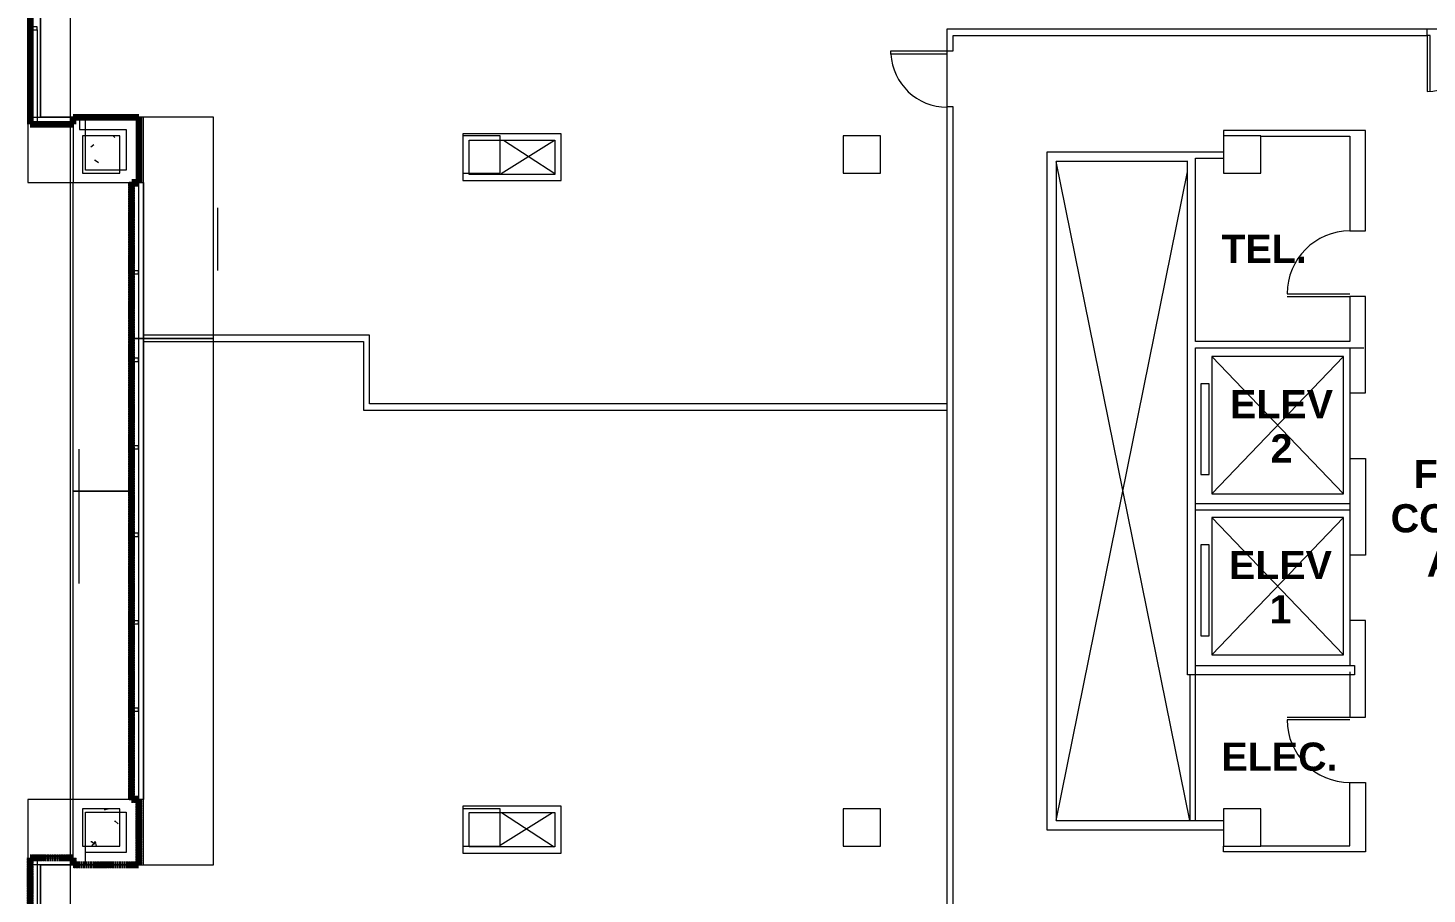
# Model space of a CAD drawing. Header units: inches. Extents: x 628 to 3883, y -391 to 1960.
# Drawn here: x 1742 to 2640, y 732 to 1288 of the extents above; entities that cross this region are included whole.
import ezdxf

# ---------------------------------------------------------------- set-up
doc = ezdxf.new("R2010")
doc.units = ezdxf.units.IN
doc.header["$MEASUREMENT"] = 0
for name, pattern in [('Demolished', [0.1875, 0.125, -0.0625]), ('IMPORT-Dash 1_8_ _2_', [0.3, 0.1875, -0.1125]), ('IMPORT-Double Dash 3_8_', [1, 0.375, -0.125, 0.125, -0.125, 0.125, -0.125])]:
    doc.linetypes.add(name, pattern=pattern)
for name, color, linetype, lineweight in [('A-DOOR', 31, 'Continuous', 13), ('A-GLAZ', 151, 'Demolished', 9), ('A-GLAZ-CWMG', 250, 'Continuous', 13), ('A-WALL-MBNI', 10, 'Continuous', 20), ('basebuilding_dwg', 8, 'Continuous', 9), ('S-COLS', 7, 'Continuous', 9)]:
    doc.layers.add(name, color=color, linetype=linetype, lineweight=lineweight)
doc.styles.add('Arial_B', font='arialbd.ttf', dxfattribs={"height": 18.11306})
pattern_1 = [(50, (790.334, 848.196), (55.0854, -4.8198), [5.76, -63.36]), (355, (790.334, 848.196), (-10.6557, 57.7685), [4.608, -50.688]), (100.451, (794.924, 847.794), (44.4295, 52.9487), [4.895, -53.848]), (46.184, (790.334, 863.556), (81.9644, -12.712), [8.64, -95.04]), (96.636, (797.164, 862.5), (71.7815, 74.812), [7.343, -80.772]), (351.184, (790.33, 863.56), (71.782, 74.812), [6.912, -76.032]), (21, (798.014, 859.716), (45.842, -30.9215), [5.76, -63.36]), (326, (798.014, 859.716), (18.687, 55.6915), [4.608, -50.688]), (71.451, (801.834, 857.14), (64.529, 24.77), [4.895, -53.848]), (37.5, (790.334, 848.196), (0.9339, 25.5668), [2.534, -47.539, 2.534, -48.922, -50.88]), (37.5, (790.334, 848.196), (0.9339, 25.5668), [-101.529, 0, -50.88]), (37.5, (790.334, 848.196), (0.9339, 25.5668), [0, -101.53, 2.534, -48.346]), (7.5, (790.334, 848.196), (20.204, 30.2913), [2.534, -26.803, 2.534, -46.387, -19.392]), (7.5, (790.334, 848.196), (20.204, 30.2913), [-78.258, 0, -19.392]), (7.5, (790.334, 848.196), (20.204, 30.2913), [0, -78.259, 2.534, -16.858]), (327.5, (773.208, 848.196), (40.9978, -1.7324), [2.534, -16.666, 2.534, -57.37, -79.488]), (327.5, (773.208, 848.196), (40.9978, -1.7324), [-79.104, 0, -79.488]), (327.5, (773.208, 848.196), (40.9978, -1.7324), [0, -79.104, 2.534, -76.954]), (317.5, (765.528, 848.196), (44.7889, 7.6878), [2.534, -22.426, 2.534, -37.248, -56.448]), (317.5, (765.528, 848.196), (44.7889, 7.6878), [-64.742, 0, -56.448]), (317.5, (765.528, 848.196), (44.7889, 7.6878), [0, -64.742, 2.534, -53.914])]

# ---------------------------------------------------------------- blocks, each defined once
blk = doc.blocks.new('basebuilding_dwg_Concrete-Rectangular-Column - 2_ X 2_-2564053-GROSS BLDG AREA - LEVEL 6-4771483-FIRST FLOOR DEMOLITION')
at = {"layer": 'S-COLS', "flags": 128}
blk.add_lwpolyline([(12, 12), (-12, 12), (-12, -12), (12, -12)], close=True, dxfattribs=at)
blk = doc.blocks.new('basebuilding_dwg_Single-Flush - 36_ x 84_-2024253-GROSS BLDG AREA - LEVEL 6-4771493-FIRST FLOOR DEMOLITION')
at = {"layer": 'A-DOOR', "color": 250, "flags": 128}
blk.add_lwpolyline([(16, 2), (16, 38.01), (18, 38.01), (18, 2)], close=True, dxfattribs=at)
at = {"layer": 'A-DOOR', "color": 7, "lineweight": 9}
blk.add_arc((18, 2), 36.07, 93.17885, 180, dxfattribs=at)
blk = doc.blocks.new('basebuilding_dwg_Double-Flush - 72_ x 78_-1244933-GROSS BLDG AREA - LEVEL 6-4771494-FIRST FLOOR DEMOLITION')
at = {"layer": 'A-DOOR', "color": 250, "flags": 128}
blk.add_lwpolyline([(-34, 2), (-34, 38), (-36, 38), (-36, 2)], close=True, dxfattribs=at)
blk.add_lwpolyline([(34, 37.94), (34, 2), (36, 2), (36, 38)], dxfattribs=at)
at = {"layer": 'A-DOOR', "color": 7, "lineweight": 9}
for centre, start, end in [((-36, 2), 360, 90), ((36, 2), 90, 180)]:
    blk.add_arc(centre, 36, start, end, dxfattribs=at)
blk = doc.blocks.new('basebuilding_dwg_System Panel - Glazed EXIST-BLACK-1040790-GROSS BLDG AREA - LEVEL 6-4771496-FIRST FLOOR DEMOLITION')
at = {"layer": 'A-GLAZ', "color": 7, "linetype": 'Continuous', "flags": 128}
blk.add_lwpolyline([(-12.51, 0.5), (12.51, 0.5), (12.51, 1.5), (-12.51, 1.5)], close=True, dxfattribs=at)
blk = doc.blocks.new('basebuilding_dwg_System Panel - Glazed EXIST-BLACK-1040792-GROSS BLDG AREA - LEVEL 6-4771497-FIRST FLOOR DEMOLITION')
at = {"layer": 'A-GLAZ', "color": 7, "linetype": 'Continuous', "flags": 128}
blk.add_lwpolyline([(-30, 0.5), (30, 0.5), (30, 1.5), (-30, 1.5)], close=True, dxfattribs=at)
blk = doc.blocks.new('basebuilding_dwg_Rectangular Mullion - 2_ x 6_ rectangular-BLACK-1018852-GROSS BLDG AREA - LEVEL 6-4771502-FIRST FLOOR DEMOLITION')
at = {"layer": 'A-GLAZ-CWMG', "flags": 128}
for points in [[(-695.72, -153.29), (-695.72, -93.29), (-695.22, -93.29)], [(-694.22, -93.29), (-689.72, -93.29), (-689.72, -153.29)]]:
    blk.add_lwpolyline(points, dxfattribs=at)
blk = doc.blocks.new('basebuilding_dwg_Rectangular Mullion - 2_ x 6_ rectangular-BLACK-1040789-GROSS BLDG AREA - LEVEL 6-4771507-FIRST FLOOR DEMOLITION')
at = {"layer": 'A-GLAZ-CWMG', "flags": 128}
for points in [[(-693.72, -91.79), (-693.72, -91.29), (-668.69, -91.29)], [(-668.69, -97.29), (-693.72, -97.29), (-693.72, -92.79)]]:
    blk.add_lwpolyline(points, dxfattribs=at)
blk = doc.blocks.new('basebuilding_dwg_Rectangular Mullion - 2_ x 6_ rectangular-BLACK-1040799-GROSS BLDG AREA - LEVEL 6-4771508-FIRST FLOOR DEMOLITION')
at = {"layer": 'A-GLAZ-CWMG', "flags": 128}
blk.add_lwpolyline([(0, 0), (-2, 0), (-2, -6), (0, -6)], close=True, dxfattribs=at)
blk = doc.blocks.new('basebuilding_dwg_System Panel - Glazed EXIST-BLACK-1030290-GROSS BLDG AREA - LEVEL 6-4771509-FIRST FLOOR DEMOLITION')
at = {"layer": 'A-GLAZ', "color": 7, "linetype": 'Continuous', "flags": 128}
blk.add_lwpolyline([(-12.51, -1.5), (12.51, -1.5), (12.51, -0.5), (-12.51, -0.5)], close=True, dxfattribs=at)
blk = doc.blocks.new('basebuilding_dwg_System Panel - Glazed EXIST-BLACK-1030291-GROSS BLDG AREA - LEVEL 6-4771510-FIRST FLOOR DEMOLITION')
at = {"layer": 'A-GLAZ', "color": 7, "linetype": 'Continuous', "flags": 128}
blk.add_lwpolyline([(-30, -1.5), (30, -1.5), (30, -0.5), (-30, -0.5)], close=True, dxfattribs=at)
blk = doc.blocks.new('basebuilding_dwg_Rectangular Mullion - 2_ x 6_ rectangular-BLACK-1030186-GROSS BLDG AREA - LEVEL 6-4771514-FIRST FLOOR DEMOLITION')
at = {"layer": 'A-GLAZ-CWMG', "flags": 128}
blk.add_lwpolyline([(-1, 6), (1, 6), (1, 0), (-1, 0)], close=True, dxfattribs=at)
blk = doc.blocks.new('basebuilding_dwg_Rectangular Mullion - 2_ x 6_ rectangular-BLACK-1018866-GROSS BLDG AREA - LEVEL 6-4771515-FIRST FLOOR DEMOLITION')
at = {"layer": 'A-GLAZ-CWMG', "flags": 128}
for points in [[(-695.22, 378.71), (-695.72, 378.71), (-695.72, 438.71)], [(-689.72, 438.71), (-689.72, 378.71), (-694.22, 378.71)]]:
    blk.add_lwpolyline(points, dxfattribs=at)
blk = doc.blocks.new('basebuilding_dwg_Rectangular Mullion - 2_ x 6_ rectangular-BLACK-1030289-GROSS BLDG AREA - LEVEL 6-4771520-FIRST FLOOR DEMOLITION')
at = {"layer": 'A-GLAZ-CWMG', "flags": 128}
for points in [[(-693.72, 378.21), (-693.72, 382.71), (-668.69, 382.71)], [(-668.69, 376.71), (-693.72, 376.71), (-693.72, 377.21)]]:
    blk.add_lwpolyline(points, dxfattribs=at)
blk = doc.blocks.new('basebuilding_dwg_Rectangular Mullion - 2_ x 6_ rectangular-BLACK-1030191-GROSS BLDG AREA - LEVEL 6-4771521-FIRST FLOOR DEMOLITION')
at = {"layer": 'A-GLAZ-CWMG', "flags": 128}
blk.add_lwpolyline([(0, 6), (-2, 6), (-2, 0), (0, 0)], close=True, dxfattribs=at)
blk = doc.blocks.new('basebuilding_dwg_System Panel - Glazed EXIST-BLACK-2204691-GROSS BLDG AREA - LEVEL 6-4771522-FIRST FLOOR DEMOLITION')
at = {"layer": 'A-GLAZ', "color": 7, "linetype": 'Continuous', "flags": 128}
blk.add_lwpolyline([(-27.32, -1.5), (27.32, -1.5), (27.32, -0.5), (-27.32, -0.5)], close=True, dxfattribs=at)
blk = doc.blocks.new('basebuilding_dwg_Rectangular Mullion - 2_ x 6_ rectangular-BLACK-2095309-GROSS BLDG AREA - LEVEL 6-4771523-FIRST FLOOR DEMOLITION')
at = {"layer": 'A-GLAZ-CWMG', "flags": 128}
blk.add_lwpolyline([(-0.08, 6), (-2, 6), (-2, 1.5), (-2, 0), (0, 0), (0, 6)], dxfattribs=at)
blk = doc.blocks.new('basebuilding_dwg_Rectangular Mullion - 2_ x 6_ rectangular-BLACK-2095313-GROSS BLDG AREA - LEVEL 6-4771524-FIRST FLOOR DEMOLITION')
at = {"layer": 'A-GLAZ-CWMG', "flags": 128}
blk.add_lwpolyline([(-2, 6), (0, 6), (0, 1.5), (0, 0), (-2, 0), (-2, 1.5), (-2, 5.94)], dxfattribs=at)
blk = doc.blocks.new('basebuilding_dwg_Rectangular Mullion - 2_ x 6_ rectangular-BLACK-1018876-GROSS BLDG AREA - LEVEL 6-4771525-FIRST FLOOR DEMOLITION')
at = {"layer": 'A-GLAZ-CWMG'}
for p, q in [((-630.72, 1.35), (-630.72, -53.29)), ((-624.72, 1.35), (-624.72, -53.29))]:
    blk.add_line(p, q, dxfattribs=at)
blk = doc.blocks.new('basebuilding_dwg_System Panel - Glazed EXIST-BLACK-2204692-GROSS BLDG AREA - LEVEL 6-4771526-FIRST FLOOR DEMOLITION')
at = {"layer": 'A-GLAZ', "color": 7, "linetype": 'Continuous', "flags": 128}
blk.add_lwpolyline([(-27.07, -1.5), (27.07, -1.5), (27.07, -0.5), (-27.07, -0.5)], close=True, dxfattribs=at)
blk = doc.blocks.new('basebuilding_dwg_Rectangular Mullion - 2_ x 6_ rectangular-BLACK-307537-GROSS BLDG AREA - LEVEL 6-4771527-FIRST FLOOR DEMOLITION')
at = {"layer": 'A-GLAZ-CWMG'}
for p, q in [((-630.72, 225.92), (-630.72, 171.78)), ((-624.72, 225.92), (-624.72, 171.78))]:
    blk.add_line(p, q, dxfattribs=at)
blk = doc.blocks.new('basebuilding_dwg_System Panel - Glazed EXIST-BLACK-2204693-GROSS BLDG AREA - LEVEL 6-4771528-FIRST FLOOR DEMOLITION')
at = {"layer": 'A-GLAZ', "color": 7, "linetype": 'Continuous', "flags": 128}
blk.add_lwpolyline([(-27.08, -1.5), (27.08, -1.5), (27.08, -0.5), (-27.08, -0.5)], close=True, dxfattribs=at)
blk = doc.blocks.new('basebuilding_dwg_Rectangular Mullion - 2_ x 6_ rectangular-BLACK-307505-GROSS BLDG AREA - LEVEL 6-4771529-FIRST FLOOR DEMOLITION')
at = {"layer": 'A-GLAZ-CWMG'}
for p, q in [((-630.72, 282.08), (-630.72, 227.92)), ((-624.72, 282.08), (-624.72, 227.92))]:
    blk.add_line(p, q, dxfattribs=at)
blk = doc.blocks.new('basebuilding_dwg_System Panel - Glazed EXIST-BLACK-2204694-GROSS BLDG AREA - LEVEL 6-4771530-FIRST FLOOR DEMOLITION')
at = {"layer": 'A-GLAZ', "color": 7, "linetype": 'Continuous', "flags": 128}
blk.add_lwpolyline([(-27.3125, -1.5), (27.3125, -1.5), (27.3125, -0.5), (-27.3125, -0.5)], close=True, dxfattribs=at)
blk = doc.blocks.new('basebuilding_dwg_Rectangular Mullion - 2_ x 6_ rectangular-BLACK-1018877-GROSS BLDG AREA - LEVEL 6-4771531-FIRST FLOOR DEMOLITION')
at = {"layer": 'A-GLAZ-CWMG'}
for p, q in [((-630.72, 338.71), (-630.72, 284.08)), ((-624.72, 338.71), (-624.72, 284.08))]:
    blk.add_line(p, q, dxfattribs=at)
blk = doc.blocks.new('basebuilding_dwg_Rectangular Mullion - 2_ x 6_ rectangular-BLACK-2095317-GROSS BLDG AREA - LEVEL 6-4771532-FIRST FLOOR DEMOLITION')
at = {"layer": 'A-GLAZ-CWMG', "flags": 128}
blk.add_lwpolyline([(-1, 1.5), (-1, 6), (1, 6), (1, 1.5), (1, 0), (-1, 0)], close=True, dxfattribs=at)
blk = doc.blocks.new('basebuilding_dwg_CENTER-PRECAST8 - CENTER-PRECAST-1592216-GROSS BLDG AREA - LEVEL 6-4771533-FIRST FLOOR DEMOLITION')
at = {"layer": 'A-WALL-MBNI', "flags": 128}
blk.add_lwpolyline([(-666.69, -55.29), (-666.69, 142.71), (-630.72, 142.71), (-666.69, 142.71), (-666.69, 340.71)], dxfattribs=at)
blk = doc.blocks.new('basebuilding_dwg-4266169-FIRST FLOOR DEMOLITION')
at = {"lineweight": 9}
h = blk.add_hatch(dxfattribs=at)
h.set_pattern_fill('FP_2', color=256, style=0, pattern_type=2)
h.set_pattern_definition(pattern_1)
h.paths.add_polyline_path([(153.61, 1194.9), (153.61, 1218.9), (129.61, 1218.9), (129.61, 1194.9)], flags=0)
h = blk.add_hatch(dxfattribs=at)
h.set_pattern_fill('FP_2', color=256, style=0, pattern_type=2)
h.set_pattern_definition(pattern_1)
h.paths.add_polyline_path([(153.61, 762.9), (153.61, 786.9), (129.61, 786.9), (129.61, 762.9)], flags=0)
for p, q in [((102.61, 1823.4), (102.61, 1230.9)), ((121.61, 1572.58), (121.61, 0)), ((398.22, 1194.84), (432.36, 1216.17)), ((399.62, 1216.17), (432.61, 1194.67)), ((838.67, 1202.36), (754.17, 1202.36)), ((216.14, 1172.64), (216.14, 1132.4)), ((902.42, 1117.61), (942.67, 1117.61)), ((942.67, 1082.86), (942.67, 878.86)), ((127.33, 1017.83), (127.33, 931.48)), ((843.67, 982.86), (942.67, 982.86)), ((843.67, 978.86), (942.67, 978.86)), ((942.67, 874.86), (942.67, 845.86)), ((942.67, 844.11), (902.42, 844.11)), ((397.61, 763.59), (431.21, 784.58)), ((398.35, 784.58), (432.12, 762.58)), ((754.17, 779.36), (861.61, 779.36)), ((102.61, 750.9), (102.61, 158.4))]:
    blk.add_line(p, q, dxfattribs=at)
at = {"color": 50, "linetype": 'IMPORT-Dash 1_8_ _2_', "lineweight": 90}
for p, q in [((161.11, 1088.9), (161.11, 792.99)), ((161.11, 792.95), (165.64, 792.95))]:
    blk.add_line(p, q, dxfattribs=at)
at = {"color": 50, "linetype": 'IMPORT-Dash 1_8_ _2_', "lineweight": 90, "flags": 128}
for points in [[(1099.64, 1863.86), (1099.64, 1859.4), (1135.64, 1859.4), (1135.64, 1863.86), (1135.64, 1859.45), (1105.61, 1859.45), (1099.64, 1859.45), (1099.64, 1863.9), (891.64, 1863.9), (891.64, 1859.45), (855.64, 1859.45), (855.64, 1863.9), (647.64, 1863.9), (647.64, 1859.45), (611.61, 1859.45), (611.61, 1863.9), (403.64, 1863.9), (403.64, 1859.45), (367.64, 1859.45), (367.64, 1863.9), (159.61, 1863.9), (159.61, 1859.45), (128.87, 1859.45), (128.87, 1827.95), (96.11, 1827.95), (96.11, 1226.45), (123.64, 1226.45), (123.64, 1230.95), (165.64, 1230.95)], [(647.64, 1863.9), (647.64, 1859.4), (611.61, 1859.4), (611.61, 1863.86), (403.58, 1863.86), (403.58, 1859.4), (367.64, 1859.4), (367.64, 1863.86), (159.61, 1863.86), (159.61, 1859.4), (128.87, 1859.4), (128.87, 1827.9), (96.11, 1827.9), (96.11, 1226.4), (123.64, 1226.4), (123.64, 1230.9), (165.64, 1230.9), (165.64, 1188.9), (161.11, 1188.9)], [(165.64, 1230.9), (165.64, 1188.95), (161.11, 1188.95)], [(96.11, 755.4), (123.64, 755.4), (123.64, 750.9), (165.64, 750.9), (165.64, 792.9), (161.11, 792.9), (161.11, 1188.9), (161.11, 1088.95)], [(165.64, 792.9), (165.64, 750.95), (123.64, 750.95), (123.64, 755.45), (96.11, 755.45)], [(129.6, 153.95), (96.11, 153.95), (96.11, 755.4), (96.11, 153.9), (129.6, 153.9), (129.6, 124.45), (938.89, 124.45)]]:
    blk.add_lwpolyline(points, dxfattribs=at)
at = {"lineweight": 9, "flags": 128}
for points in [[(833.12, 299.91), (936.9, 299.91), (938.91, 299.91), (938.91, 124.45), (129.6, 124.45), (129.6, 159.29), (102.61, 159.29), (102.61, 750.9), (168.77, 750.9), (168.77, 1230.9), (102.61, 1230.9), (102.61, 1823.4), (128.87, 1823.4), (128.87, 1859.4), (1593.89, 1859.4)], [(1349.87, 1287.44), (684.17, 1287.44), (684.17, 704.59), (772.66, 616.11), (829.62, 616.11)], [(165.64, 792.99), (165.64, 1188.9), (165.64, 1230.9), (123.61, 1230.9), (123.61, 1188.9)], [(127.61, 1230.9), (127.61, 1222.9), (157.64, 1222.9), (157.64, 1196.9), (131.61, 1196.9), (131.61, 1230.9)], [(168.77, 1086.9), (309.77, 1086.9), (309.77, 1042.9), (684.17, 1042.9), (684.17, 704.59), (726.69, 662.07), (729.52, 664.9), (688.17, 706.25), (688.17, 1237.44), (684.17, 1237.44), (684.17, 1046.9), (313.77, 1046.9), (313.77, 1090.9), (168.77, 1090.9)], [(94.61, 1226.9), (94.61, 1188.9), (165.64, 1188.9), (168.77, 1188.9), (168.77, 792.9), (165.64, 792.9), (165.64, 750.9), (123.61, 750.9), (123.61, 792.9)], [(885.67, 1218.61), (942.67, 1218.61), (942.67, 1157.86), (952.67, 1157.86), (952.67, 1222.36), (861.67, 1222.36), (861.67, 1218.9)], [(861.61, 1208.36), (839.92, 1208.36), (748.17, 1208.36), (748.17, 773.36), (861.61, 773.36)], [(902.42, 1115.86), (942.67, 1115.86), (942.67, 1086.86), (843.67, 1086.86), (843.67, 1204.61), (861.61, 1204.61)], [(839.92, 872.92), (839.92, 779.36), (754.17, 1202.36), (754.17, 779.36), (838.59, 1195.78)], [(843.59, 878.92), (945.59, 878.92), (945.59, 872.92), (838.59, 872.92), (838.59, 1087.4), (838.59, 1202.36)], [(942.67, 1053.86), (952.67, 1053.86), (952.67, 1115.86), (942.67, 1115.86)], [(843.67, 779.36), (843.67, 1082.9), (951.59, 1082.9)], [(854.1, 1077.39), (938.58, 989.23), (938.58, 1077.39), (854.1, 989.23)], [(942.67, 1011.86), (952.67, 1011.86), (952.67, 949.86), (942.67, 949.86)], [(854.1, 973.86), (938.58, 885.69), (938.58, 973.86), (854.1, 885.69)], [(902.42, 845.86), (942.67, 845.86), (952.67, 845.86), (952.67, 907.86), (942.67, 907.86)], [(885.67, 763.11), (942.67, 763.11), (942.67, 803.86), (952.67, 803.86), (952.67, 759.36), (861.67, 759.36), (861.67, 762.9)], [(165.64, 792.9), (94.61, 792.9), (94.61, 754.9)], [(131.61, 750.9), (131.61, 784.9), (157.64, 784.9), (157.64, 758.9), (131.61, 758.9)]]:
    blk.add_lwpolyline(points, dxfattribs=at)
for points in [[(688.17, 1273.44), (688.17, 1283.44), (992.17, 1283.44), (992.17, 1287.44), (684.17, 1287.44), (684.17, 1273.44)], [(213.64, 1230.9), (165.64, 1230.9), (165.64, 1188.9), (161.11, 1188.9), (161.11, 1088.9), (213.64, 1088.9)], [(129.61, 1194.9), (153.61, 1194.9), (153.61, 1218.9), (129.61, 1218.9)], [(373.61, 1190.17), (436.61, 1190.17), (436.61, 1220.17), (373.61, 1220.17)], [(397.61, 1194.9), (397.61, 1218.9), (373.61, 1218.9), (373.61, 1194.9)], [(377.61, 1216.17), (432.61, 1216.17), (432.61, 1194.17), (377.61, 1194.17)], [(641.61, 1194.9), (641.61, 1218.9), (617.61, 1218.9), (617.61, 1194.9)], [(213.64, 1088.9), (161.11, 1088.9), (161.11, 792.99), (165.64, 792.99), (165.64, 750.9), (213.64, 750.9)], [(846.98, 1001.48), (852.46, 1001.48), (852.46, 1059.83), (846.98, 1059.83)], [(846.98, 897.94), (852.46, 897.94), (852.46, 956.3), (846.98, 956.3)], [(153.61, 762.9), (153.61, 786.9), (129.61, 786.9), (129.61, 762.9)], [(373.61, 758.58), (436.61, 758.58), (436.61, 788.58), (373.61, 788.58)], [(397.61, 762.9), (397.61, 786.9), (373.61, 786.9), (373.61, 762.9)], [(377.61, 784.58), (432.61, 784.58), (432.61, 762.58), (377.61, 762.58)], [(641.61, 762.9), (641.61, 786.9), (617.61, 786.9), (617.61, 762.9)]]:
    blk.add_lwpolyline(points, close=True, dxfattribs=at)
at = {"color": 250, "lineweight": 13, "flags": 128}
for points in [[(938.6, 1077.39), (854.1, 1077.39), (854.1, 989.23), (938.6, 989.23)], [(938.6, 973.86), (854.1, 973.86), (854.1, 885.69), (938.6, 885.69)]]:
    blk.add_lwpolyline(points, dxfattribs=at)
at = {"lineweight": 9}
for centre, start, end in [((942.67, 1117.61), 90, 180), ((942.67, 844.11), 180, 270)]:
    blk.add_arc(centre, 40.25, start, end, dxfattribs=at)
at = {"extrusion": (0, 0, -1)}
for name, p, rotation in [('basebuilding_dwg_Rectangular Mullion - 2_ x 6_ rectangular-BLACK-1030186-GROSS BLDG AREA - LEVEL 6-4771514-FIRST FLOOR DEMOLITION', (-94.61, 1287.9), 89.9999999999999), ('basebuilding_dwg_Rectangular Mullion - 2_ x 6_ rectangular-BLACK-2095313-GROSS BLDG AREA - LEVEL 6-4771524-FIRST FLOOR DEMOLITION', (-159.61, 1188.9), 90.0000000000001), ('basebuilding_dwg_Rectangular Mullion - 2_ x 6_ rectangular-BLACK-2095317-GROSS BLDG AREA - LEVEL 6-4771532-FIRST FLOOR DEMOLITION', (-159.61, 1131.28), 90.0000000000001), ('basebuilding_dwg_Rectangular Mullion - 2_ x 6_ rectangular-BLACK-2095317-GROSS BLDG AREA - LEVEL 6-4771532-FIRST FLOOR DEMOLITION', (-159.61, 1075.12), 90.0000000000001), ('basebuilding_dwg_Rectangular Mullion - 2_ x 6_ rectangular-BLACK-2095317-GROSS BLDG AREA - LEVEL 6-4771532-FIRST FLOOR DEMOLITION', (-159.61, 1018.97), 90.0000000000001), ('basebuilding_dwg_Rectangular Mullion - 2_ x 6_ rectangular-BLACK-2095317-GROSS BLDG AREA - LEVEL 6-4771532-FIRST FLOOR DEMOLITION', (-159.61, 962.83), 90.0000000000001), ('basebuilding_dwg_Rectangular Mullion - 2_ x 6_ rectangular-BLACK-2095317-GROSS BLDG AREA - LEVEL 6-4771532-FIRST FLOOR DEMOLITION', (-159.61, 906.69), 90.0000000000001), ('basebuilding_dwg_Rectangular Mullion - 2_ x 6_ rectangular-BLACK-2095317-GROSS BLDG AREA - LEVEL 6-4771532-FIRST FLOOR DEMOLITION', (-159.61, 850.54), 90.0000000000001)]:
    blk.add_blockref(name, p, dxfattribs=dict(at, rotation=rotation))
for name, p in [('basebuilding_dwg_Rectangular Mullion - 2_ x 6_ rectangular-BLACK-1018866-GROSS BLDG AREA - LEVEL 6-4771515-FIRST FLOOR DEMOLITION', (790.33, 848.2)), ('basebuilding_dwg_Rectangular Mullion - 2_ x 6_ rectangular-BLACK-1030289-GROSS BLDG AREA - LEVEL 6-4771520-FIRST FLOOR DEMOLITION', (790.33, 848.2)), ('basebuilding_dwg_Rectangular Mullion - 2_ x 6_ rectangular-BLACK-1030191-GROSS BLDG AREA - LEVEL 6-4771521-FIRST FLOOR DEMOLITION', (123.64, 1224.9)), ('basebuilding_dwg_Concrete-Rectangular-Column - 2_ X 2_-2564053-GROSS BLDG AREA - LEVEL 6-4771483-FIRST FLOOR DEMOLITION', (873.61, 1206.9)), ('basebuilding_dwg_CENTER-PRECAST8 - CENTER-PRECAST-1592216-GROSS BLDG AREA - LEVEL 6-4771533-FIRST FLOOR DEMOLITION', (790.33, 848.2)), ('basebuilding_dwg_Rectangular Mullion - 2_ x 6_ rectangular-BLACK-1018877-GROSS BLDG AREA - LEVEL 6-4771531-FIRST FLOOR DEMOLITION', (790.33, 848.2)), ('basebuilding_dwg_Rectangular Mullion - 2_ x 6_ rectangular-BLACK-307505-GROSS BLDG AREA - LEVEL 6-4771529-FIRST FLOOR DEMOLITION', (790.33, 848.2)), ('basebuilding_dwg_Rectangular Mullion - 2_ x 6_ rectangular-BLACK-307537-GROSS BLDG AREA - LEVEL 6-4771527-FIRST FLOOR DEMOLITION', (790.33, 848.2)), ('basebuilding_dwg_Rectangular Mullion - 2_ x 6_ rectangular-BLACK-307537-GROSS BLDG AREA - LEVEL 6-4771527-FIRST FLOOR DEMOLITION', (790.33, 792.05)), ('basebuilding_dwg_Rectangular Mullion - 2_ x 6_ rectangular-BLACK-307537-GROSS BLDG AREA - LEVEL 6-4771527-FIRST FLOOR DEMOLITION', (790.33, 735.91)), ('basebuilding_dwg_Rectangular Mullion - 2_ x 6_ rectangular-BLACK-307537-GROSS BLDG AREA - LEVEL 6-4771527-FIRST FLOOR DEMOLITION', (790.33, 679.77)), ('basebuilding_dwg_Rectangular Mullion - 2_ x 6_ rectangular-BLACK-1018876-GROSS BLDG AREA - LEVEL 6-4771525-FIRST FLOOR DEMOLITION', (790.33, 848.2)), ('basebuilding_dwg_Concrete-Rectangular-Column - 2_ X 2_-2564053-GROSS BLDG AREA - LEVEL 6-4771483-FIRST FLOOR DEMOLITION', (873.61, 774.9)), ('basebuilding_dwg_Rectangular Mullion - 2_ x 6_ rectangular-BLACK-1018852-GROSS BLDG AREA - LEVEL 6-4771502-FIRST FLOOR DEMOLITION', (790.33, 848.2)), ('basebuilding_dwg_Rectangular Mullion - 2_ x 6_ rectangular-BLACK-1040789-GROSS BLDG AREA - LEVEL 6-4771507-FIRST FLOOR DEMOLITION', (790.33, 848.2)), ('basebuilding_dwg_Rectangular Mullion - 2_ x 6_ rectangular-BLACK-1040799-GROSS BLDG AREA - LEVEL 6-4771508-FIRST FLOOR DEMOLITION', (123.64, 756.9))]:
    blk.add_blockref(name, p)
for name, p, rotation in [('basebuilding_dwg_System Panel - Glazed EXIST-BLACK-1030291-GROSS BLDG AREA - LEVEL 6-4771510-FIRST FLOOR DEMOLITION', (94.61, 1256.9), 90.00000000000007), ('basebuilding_dwg_Double-Flush - 72_ x 78_-1244933-GROSS BLDG AREA - LEVEL 6-4771494-FIRST FLOOR DEMOLITION', (1028.17, 1285.44), 180), ('basebuilding_dwg_Single-Flush - 36_ x 84_-2024253-GROSS BLDG AREA - LEVEL 6-4771493-FIRST FLOOR DEMOLITION', (686.17, 1255.44), 89.9999999999999), ('basebuilding_dwg_System Panel - Glazed EXIST-BLACK-1030290-GROSS BLDG AREA - LEVEL 6-4771509-FIRST FLOOR DEMOLITION', (109.13, 1224.9), 180), ('basebuilding_dwg_System Panel - Glazed EXIST-BLACK-2204694-GROSS BLDG AREA - LEVEL 6-4771530-FIRST FLOOR DEMOLITION', (159.61, 1159.59), 89.9999999999999), ('basebuilding_dwg_System Panel - Glazed EXIST-BLACK-2204693-GROSS BLDG AREA - LEVEL 6-4771528-FIRST FLOOR DEMOLITION', (159.61, 1103.2), 89.9999999999999), ('basebuilding_dwg_System Panel - Glazed EXIST-BLACK-2204692-GROSS BLDG AREA - LEVEL 6-4771526-FIRST FLOOR DEMOLITION', (159.61, 1047.04), 89.9999999999999), ('basebuilding_dwg_System Panel - Glazed EXIST-BLACK-2204692-GROSS BLDG AREA - LEVEL 6-4771526-FIRST FLOOR DEMOLITION', (159.61, 990.9), 89.9999999999999), ('basebuilding_dwg_System Panel - Glazed EXIST-BLACK-2204692-GROSS BLDG AREA - LEVEL 6-4771526-FIRST FLOOR DEMOLITION', (159.61, 934.76), 89.9999999999999), ('basebuilding_dwg_System Panel - Glazed EXIST-BLACK-2204692-GROSS BLDG AREA - LEVEL 6-4771526-FIRST FLOOR DEMOLITION', (159.61, 878.62), 89.9999999999999), ('basebuilding_dwg_System Panel - Glazed EXIST-BLACK-2204691-GROSS BLDG AREA - LEVEL 6-4771522-FIRST FLOOR DEMOLITION', (159.61, 822.22), 89.9999999999999), ('basebuilding_dwg_Rectangular Mullion - 2_ x 6_ rectangular-BLACK-2095309-GROSS BLDG AREA - LEVEL 6-4771523-FIRST FLOOR DEMOLITION', (159.61, 792.9), 269.9999999999999), ('basebuilding_dwg_System Panel - Glazed EXIST-BLACK-1040792-GROSS BLDG AREA - LEVEL 6-4771497-FIRST FLOOR DEMOLITION', (94.61, 724.9), 269.9999999999999), ('basebuilding_dwg_System Panel - Glazed EXIST-BLACK-1040790-GROSS BLDG AREA - LEVEL 6-4771496-FIRST FLOOR DEMOLITION', (109.13, 756.9), 180)]:
    blk.add_blockref(name, p, dxfattribs=dict(rotation=rotation))
at = {"lineweight": 9, "char_height": 18.113, "line_spacing_factor": 0.941778, "style": 'Arial_B'}
for s, insert, width, attachment_point in [('TEL.', (860.26, 1155.48), 63.8328, 1), ('ELEV\\P2', (898.81, 1055.79), 76.7284, 2), ('FLOOR\\PCOMMON\\PAREA', (1027.87, 1010.94), 137.5522, 2), ('ELEV\\P1', (898.14, 952.52), 76.7284, 2), ('ELEC.', (860.26, 829.48), 86.6149, 1)]:
    blk.add_mtext(s, dxfattribs=dict(at, insert=insert, width=width, attachment_point=attachment_point))

msp = doc.modelspace()

# ---------------------------------------------------------------- block references
at = {"layer": 'basebuilding_dwg', "color": 250, "linetype": 'IMPORT-Double Dash 3_8_', "lineweight": 13}
msp.add_blockref('basebuilding_dwg-4266169-FIRST FLOOR DEMOLITION', (1647.61, 0), dxfattribs=at)

doc.saveas('drawing.dxf')
